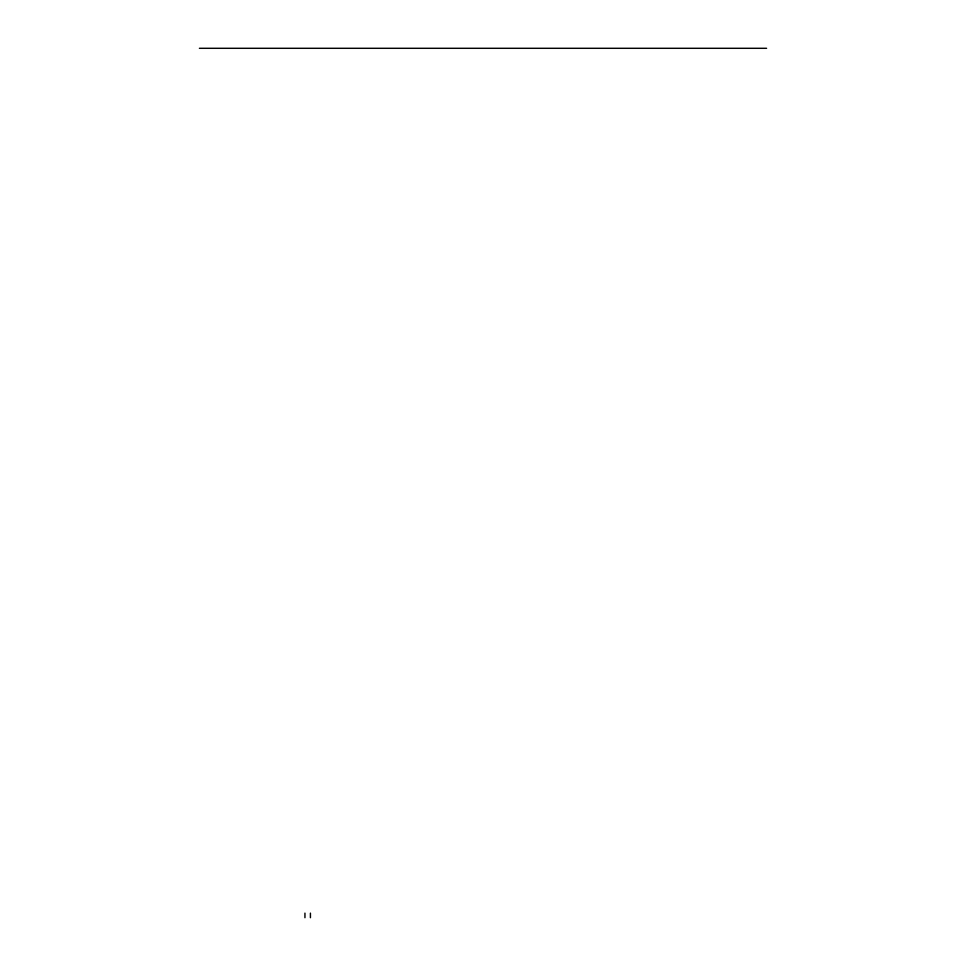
<?xml version="1.0" encoding="UTF-8"?>
<svg xmlns="http://www.w3.org/2000/svg" width="966" height="966" viewBox="0 0 966 966"><rect width="100%" height="100%" fill="white"/><g stroke="black" fill="none" stroke-linecap="round" stroke-linejoin="round"><path stroke-width="1.45" d="M199.407 48.3L766.593 48.3M310.424 913.124L310.424 917.7M304.942 913.124L304.942 917.7"/></g></svg>
